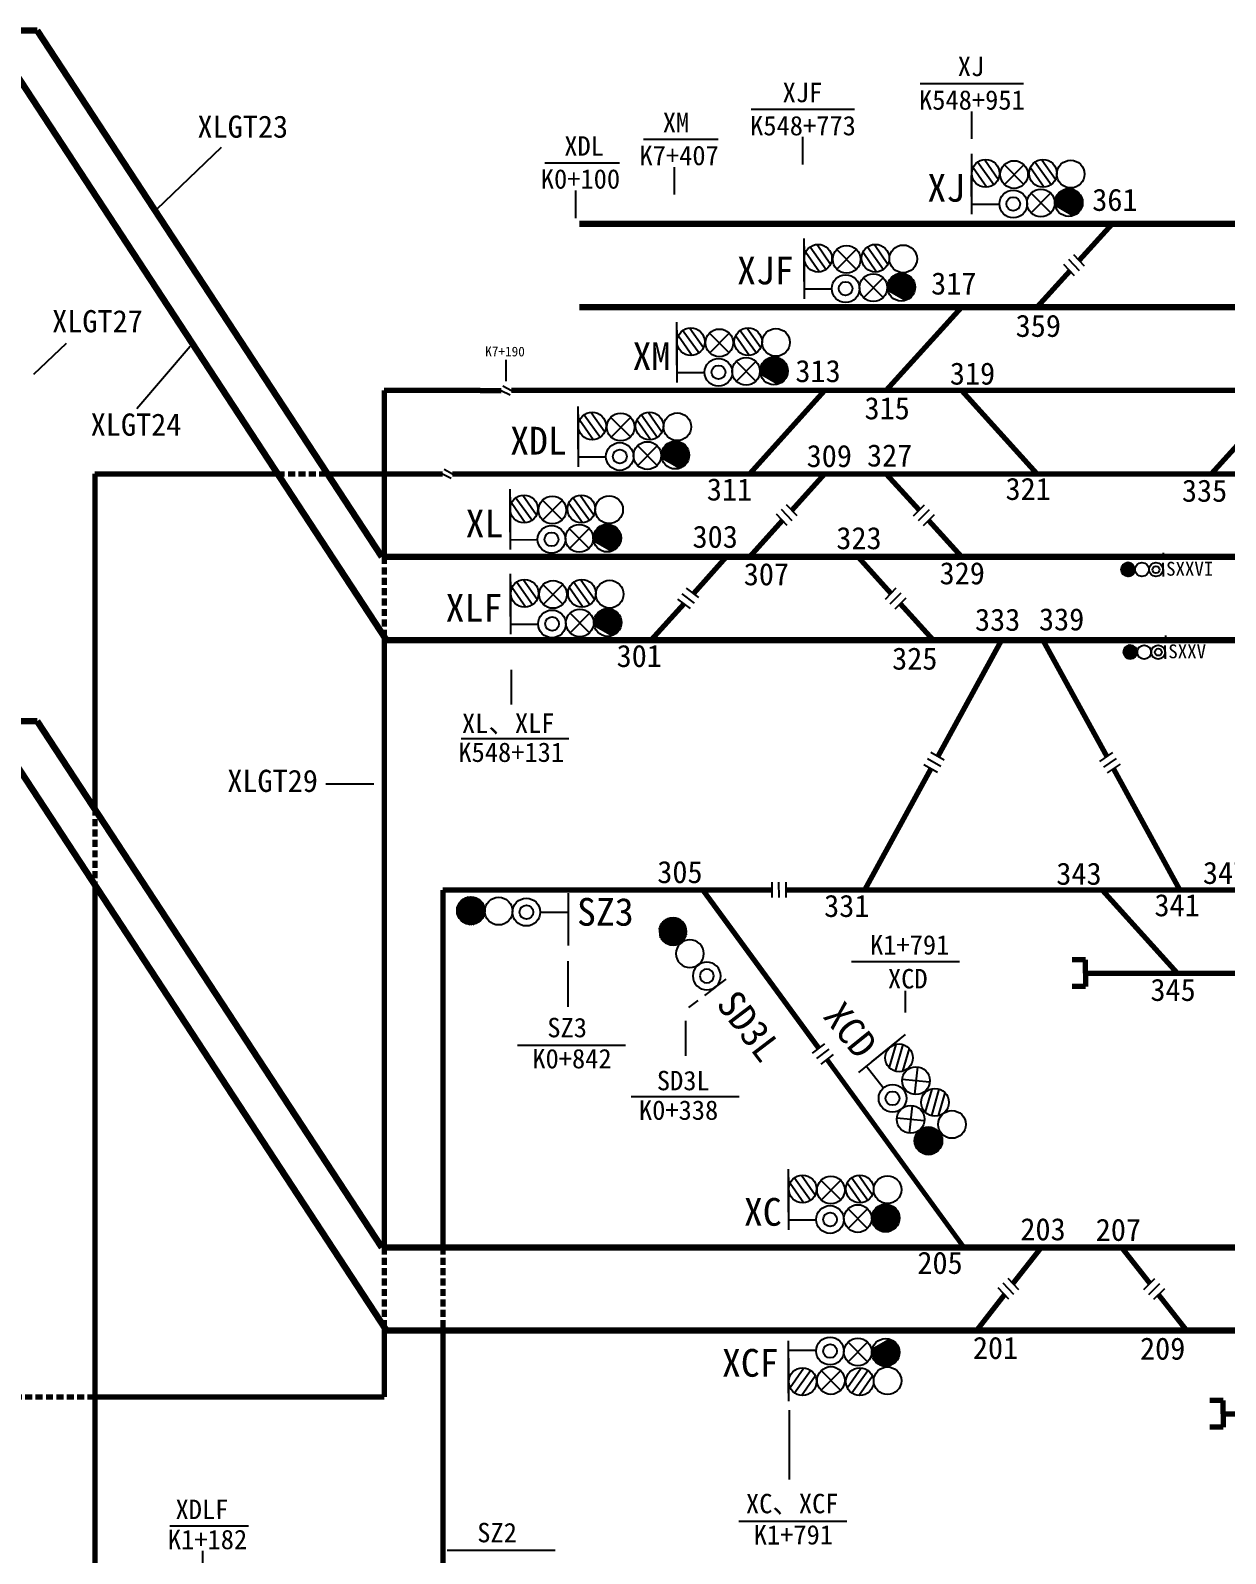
# Model space of a CAD drawing. Header units: millimetres. Extents: x -17381 to -15684, y 1883 to 2345.
# Drawn here: x -17000.2 to -16914.1, y 2088.8 to 2198.6 of the extents above; entities that cross this region are included whole.
import ezdxf

# ---------------------------------------------------------------- set-up
doc = ezdxf.new("R2010")
doc.units = ezdxf.units.MM
doc.linetypes.add('DASHED', pattern=[0.75, 0.5, -0.25])
for name, color, linetype in [('0设计线位', 1, 'Continuous'), ('1', 1, 'Continuous'), ('DIM_IDEN', 3, 'Continuous'), ('供电臂', 7, 'Continuous'), ('信号机名称', 7, 'Continuous'), ('公里标', 7, 'Continuous'), ('站台', 7, 'Continuous')]:
    doc.layers.add(name, color=color, linetype=linetype)
doc.styles.add('宋体', font='')
doc.styles.get('宋体').set_extended_font_data('SimSun')

# ---------------------------------------------------------------- blocks, each defined once
blk = doc.blocks.new('BD')
at = {"layer": '1', "color": 7}
for radius in [1.5, 0.75]:
    blk.add_circle((0, 0), radius, dxfattribs=at)
blk = doc.blocks.new('*X90')
at = {"color": 0}
for p, q in [((-1.5, 0.06), (0.7, 1.33)), ((-1.5, -0.06), (0.8, 1.27)), ((-1.49, 0.18), (0.59, 1.38)), ((-1.49, -0.17), (0.89, 1.21)), ((-1.47, 0.31), (0.47, 1.43)), ((-1.47, -0.27), (0.97, 1.14)), ((-1.45, -0.38), (1.05, 1.07)), ((-1.43, 0.44), (0.33, 1.46)), ((-1.42, -0.48), (1.12, 0.99)), ((-1.39, -0.57), (1.19, 0.92)), ((-1.38, 0.59), (0.18, 1.49)), ((-1.35, -0.66), (1.25, 0.83)), ((-1.3, 0.75), (0, 1.5)), ((-1.3, -0.75), (1.3, 0.75)), ((-1.25, -0.83), (1.35, 0.66)), ((-1.19, -0.92), (1.39, 0.57)), ((-1.17, 0.94), (-0.23, 1.48)), ((-1.12, -0.99), (1.42, 0.48)), ((-1.05, -1.07), (1.45, 0.38)), ((-0.97, -1.14), (1.47, 0.27)), ((-0.89, -1.21), (1.49, 0.17)), ((-0.8, -1.27), (1.5, 0.06)), ((-0.7, -1.33), (1.5, -0.06)), ((-0.59, -1.38), (1.49, -0.18)), ((-0.47, -1.43), (1.47, -0.31)), ((-0.33, -1.46), (1.43, -0.44)), ((-0.18, -1.49), (1.38, -0.59)), ((0, -1.5), (1.3, -0.75)), ((0.23, -1.48), (1.17, -0.94))]:
    blk.add_line(p, q, dxfattribs=at)
blk = doc.blocks.new('KZ_C')
at = {"layer": '1', "color": 7}
for p, q in [((0.02, 3.97), (0.02, 5.92)), ((0.02, 3.97), (0.02, 2.02)), ((0.02, 3.97), (0.02, 2.02)), ((0, -0.84), (0, 0.84))]:
    blk.add_line(p, q, dxfattribs=at)
at = {"layer": '1', "color": 3}
blk.add_circle((6.09, 3.97), 2, dxfattribs=at)
at = {"layer": '1', "color": 1}
blk.add_circle((10.09, 3.97), 1.95, dxfattribs=at)
at = {"layer": '1', "color": 7, "xscale": 1.33333333333303, "yscale": 1.33333333333303, "zscale": 1.33333333333303, "rotation": 180}
blk.add_blockref('BD', (2.06, 3.97), dxfattribs=at)
at = {"layer": '1', "xscale": 1.333300000000236, "yscale": 1.333300000000236, "zscale": 1.333300000000236}
blk.add_blockref('*X90', (10.12, 3.97), dxfattribs=at)

msp = doc.modelspace()

# ---------------------------------------------------------------- linework, layer by layer
at = {"color": 5, "lineweight": 100}
for p, q in [((-17001.32, 2198.59), (-16999.71, 2198.59)), ((-16999.71, 2198.59), (-16974.89, 2160.65)), ((-17001.32, 2145.83), (-16974.54, 2104.9)), ((-16926.93, 2104.9), (-16974.54, 2104.9)), ((-16734.34, 2104.9), (-16926.93, 2104.9))]:
    msp.add_line(p, q, dxfattribs=at)
at = {"color": 1, "lineweight": 100}
for p, q in [((-17001.32, 2195.59), (-16974.54, 2154.65)), ((-17001.32, 2148.83), (-16999.71, 2148.83)), ((-16999.71, 2148.83), (-16974.89, 2110.9)), ((-16926.93, 2110.9), (-16974.89, 2110.9)), ((-16926.93, 2110.9), (-16731.34, 2110.9))]:
    msp.add_line(p, q, dxfattribs=at)
at = {"color": 0, "lineweight": -3}
for p, q in [((-16936.1, 2194.76), (-16928.65, 2194.76)), ((-16948.27, 2192.92), (-16940.82, 2192.92)), ((-16932.38, 2190.77), (-16932.38, 2192.76)), ((-16956.03, 2190.75), (-16950.65, 2190.75)), ((-16944.54, 2188.93), (-16944.54, 2190.92)), ((-16963.13, 2189.06), (-16957.76, 2189.06)), ((-16953.8, 2186.76), (-16953.8, 2188.75)), ((-16960.91, 2185.07), (-16960.91, 2187.06)), ((-16965.95, 2174.86), (-16965.95, 2173.31)), ((-16965.54, 2150.02), (-16965.54, 2152.53)), ((-16969.17, 2147.57), (-16961.4, 2147.57)), ((-16961.47, 2128.23), (-16961.47, 2131.52)), ((-16941.04, 2131.49), (-16933.26, 2131.49)), ((-16937.15, 2127.83), (-16937.15, 2129.39)), ((-16952.97, 2124.71), (-16952.97, 2127.22)), ((-16965.11, 2125.48), (-16957.33, 2125.48)), ((-16956.93, 2121.77), (-16949.15, 2121.77)), ((-16945.52, 2094.17), (-16945.52, 2099.18)), ((-16990.16, 2090.83), (-16984.48, 2090.83)), ((-16949.16, 2091.18), (-16941.38, 2091.18)), ((-16987.79, 2087.05), (-16987.79, 2089.04)), ((-16970.18, 2089.08), (-16962.4, 2089.08))]:
    msp.add_line(p, q, dxfattribs=at)
at = {"color": 5, "lineweight": -3}
for p, q in [((-16986.45, 2190.15), (-16991.12, 2185.68)), ((-16997.64, 2176.04), (-16999.97, 2173.8)), ((-16978.92, 2144.31), (-16975.46, 2144.31))]:
    msp.add_line(p, q, dxfattribs=at)
at = {"color": 0, "linetype": 'Continuous'}
for p, q in [((-16932.39, 2189.13), (-16932.39, 2185.36)), ((-16930.41, 2186.05), (-16932.39, 2186.05)), ((-16944.46, 2183.02), (-16944.46, 2179.25)), ((-16942.49, 2179.95), (-16944.47, 2179.94)), ((-16953.62, 2176.99), (-16953.62, 2173.22)), ((-16951.65, 2173.92), (-16953.63, 2173.92)), ((-16960.74, 2170.92), (-16960.74, 2167.15)), ((-16958.76, 2167.85), (-16960.74, 2167.85)), ((-16965.65, 2164.95), (-16965.65, 2161.18)), ((-16963.68, 2161.88), (-16965.66, 2161.87)), ((-16965.61, 2158.86), (-16965.61, 2155.09)), ((-16963.64, 2155.79), (-16965.62, 2155.79)), ((-16961.47, 2136.42), (-16961.47, 2132.65)), ((-16937.61, 2125.87), (-16940.54, 2123.5)), ((-16938.76, 2122.41), (-16940, 2123.95)), ((-16945.58, 2115.94), (-16945.58, 2112.17)), ((-16943.61, 2112.87), (-16945.59, 2112.87)), ((-16945.58, 2100.4), (-16945.58, 2104.17)), ((-16943.61, 2103.47), (-16945.59, 2103.47))]:
    msp.add_line(p, q, dxfattribs=at)
at = {"color": 1}
for p, q in [((-16924.8, 2185.39), (-16926.38, 2186.3)), ((-16924.74, 2185.43), (-16926.37, 2186.37)), ((-16924.69, 2185.48), (-16926.36, 2186.44)), ((-16924.64, 2185.53), (-16926.34, 2186.51)), ((-16924.6, 2185.58), (-16926.31, 2186.57)), ((-16924.56, 2185.64), (-16926.28, 2186.63)), ((-16924.52, 2185.69), (-16926.25, 2186.69)), ((-16924.49, 2185.75), (-16926.22, 2186.75)), ((-16924.47, 2185.81), (-16926.18, 2186.8)), ((-16924.44, 2185.88), (-16926.14, 2186.85)), ((-16924.42, 2185.94), (-16926.09, 2186.9)), ((-16924.41, 2186.01), (-16926.04, 2186.95)), ((-16924.4, 2186.08), (-16925.98, 2186.99)), ((-16924.39, 2186.15), (-16925.92, 2187.04)), ((-16924.39, 2186.23), (-16925.85, 2187.07)), ((-16924.4, 2186.31), (-16925.78, 2187.11)), ((-16924.41, 2186.4), (-16925.7, 2187.14)), ((-16924.43, 2186.49), (-16925.61, 2187.16)), ((-16924.47, 2186.58), (-16925.51, 2187.18)), ((-16924.52, 2186.69), (-16925.39, 2187.19)), ((-16924.61, 2186.82), (-16925.23, 2187.18)), ((-16924.86, 2185.35), (-16926.39, 2186.23)), ((-16924.92, 2185.31), (-16926.39, 2186.15)), ((-16925, 2185.27), (-16926.38, 2186.07)), ((-16925.08, 2185.24), (-16926.37, 2185.99)), ((-16936.52, 2179.77), (-16938.21, 2180.75)), ((-16936.5, 2179.83), (-16938.16, 2180.8)), ((-16936.48, 2179.9), (-16938.11, 2180.84)), ((-16936.47, 2179.97), (-16938.06, 2180.89)), ((-16936.46, 2180.05), (-16937.99, 2180.93)), ((-16936.46, 2180.12), (-16937.93, 2180.97)), ((-16936.47, 2180.2), (-16937.85, 2181)), ((-16936.48, 2180.29), (-16937.77, 2181.03)), ((-16936.51, 2180.38), (-16937.68, 2181.06)), ((-16936.54, 2180.48), (-16937.58, 2181.08)), ((-16936.6, 2180.59), (-16937.46, 2181.08)), ((-16936.69, 2180.71), (-16937.31, 2181.07)), ((-16936.93, 2179.24), (-16938.46, 2180.12)), ((-16937, 2179.2), (-16938.46, 2180.05)), ((-16936.87, 2179.28), (-16938.45, 2180.2)), ((-16937.07, 2179.17), (-16938.45, 2179.97)), ((-16936.81, 2179.33), (-16938.44, 2180.27)), ((-16937.15, 2179.14), (-16938.44, 2179.88)), ((-16936.76, 2179.37), (-16938.43, 2180.34)), ((-16936.71, 2179.42), (-16938.41, 2180.4)), ((-16936.67, 2179.48), (-16938.39, 2180.46)), ((-16936.63, 2179.53), (-16938.36, 2180.53)), ((-16936.6, 2179.59), (-16938.33, 2180.58)), ((-16936.57, 2179.64), (-16938.29, 2180.64)), ((-16936.54, 2179.71), (-16938.25, 2180.7)), ((-16946.03, 2173.26), (-16947.62, 2174.17)), ((-16945.98, 2173.3), (-16947.61, 2174.24)), ((-16945.93, 2173.35), (-16947.59, 2174.31)), ((-16945.88, 2173.4), (-16947.57, 2174.38)), ((-16945.84, 2173.45), (-16947.55, 2174.44)), ((-16945.8, 2173.5), (-16947.52, 2174.5)), ((-16945.76, 2173.56), (-16947.49, 2174.56)), ((-16945.73, 2173.62), (-16947.46, 2174.61)), ((-16945.7, 2173.68), (-16947.42, 2174.67)), ((-16945.68, 2173.74), (-16947.37, 2174.72)), ((-16945.66, 2173.81), (-16947.33, 2174.77)), ((-16945.65, 2173.88), (-16947.28, 2174.82)), ((-16945.63, 2173.95), (-16947.22, 2174.86)), ((-16945.63, 2174.02), (-16947.16, 2174.9)), ((-16945.63, 2174.1), (-16947.09, 2174.94)), ((-16945.64, 2174.18), (-16947.02, 2174.98)), ((-16945.65, 2174.26), (-16946.94, 2175.01)), ((-16945.67, 2174.35), (-16946.85, 2175.03)), ((-16945.71, 2174.45), (-16946.75, 2175.05)), ((-16945.76, 2174.56), (-16946.63, 2175.06)), ((-16945.85, 2174.69), (-16946.47, 2175.05)), ((-16946.1, 2173.21), (-16947.62, 2174.1)), ((-16946.16, 2173.18), (-16947.62, 2174.02)), ((-16946.23, 2173.14), (-16947.62, 2173.94)), ((-16946.32, 2173.11), (-16947.6, 2173.85)), ((-16952.77, 2167.74), (-16954.44, 2168.7)), ((-16952.76, 2167.8), (-16954.39, 2168.75)), ((-16952.75, 2167.87), (-16954.33, 2168.79)), ((-16952.74, 2167.95), (-16954.27, 2168.83)), ((-16952.74, 2168.03), (-16954.2, 2168.87)), ((-16952.75, 2168.11), (-16954.13, 2168.9)), ((-16952.76, 2168.19), (-16954.05, 2168.94)), ((-16952.78, 2168.28), (-16953.96, 2168.96)), ((-16952.82, 2168.38), (-16953.86, 2168.98)), ((-16952.87, 2168.49), (-16953.74, 2168.99)), ((-16952.96, 2168.61), (-16953.58, 2168.97)), ((-16953.21, 2167.14), (-16954.74, 2168.02)), ((-16953.27, 2167.1), (-16954.74, 2167.95)), ((-16953.15, 2167.18), (-16954.73, 2168.1)), ((-16953.35, 2167.07), (-16954.73, 2167.87)), ((-16953.09, 2167.23), (-16954.72, 2168.17)), ((-16953.43, 2167.04), (-16954.72, 2167.78)), ((-16953.04, 2167.27), (-16954.7, 2168.24)), ((-16952.99, 2167.32), (-16954.69, 2168.3)), ((-16952.95, 2167.38), (-16954.66, 2168.37)), ((-16952.91, 2167.43), (-16954.63, 2168.43)), ((-16952.87, 2167.49), (-16954.6, 2168.49)), ((-16952.84, 2167.55), (-16954.57, 2168.54)), ((-16952.81, 2167.61), (-16954.53, 2168.6)), ((-16952.79, 2167.67), (-16954.49, 2168.65)), ((-16958.06, 2161.21), (-16959.65, 2162.13)), ((-16958.01, 2161.26), (-16959.64, 2162.2)), ((-16957.95, 2161.3), (-16959.62, 2162.27)), ((-16957.91, 2161.35), (-16959.6, 2162.33)), ((-16957.86, 2161.4), (-16959.58, 2162.39)), ((-16957.82, 2161.46), (-16959.55, 2162.46)), ((-16957.79, 2161.52), (-16959.52, 2162.51)), ((-16957.76, 2161.57), (-16959.48, 2162.57)), ((-16957.73, 2161.64), (-16959.44, 2162.62)), ((-16957.71, 2161.7), (-16959.4, 2162.68)), ((-16957.69, 2161.76), (-16959.35, 2162.73)), ((-16957.67, 2161.83), (-16959.3, 2162.77)), ((-16957.66, 2161.9), (-16959.25, 2162.82)), ((-16957.66, 2161.98), (-16959.19, 2162.86)), ((-16957.66, 2162.05), (-16959.12, 2162.9)), ((-16957.66, 2162.13), (-16959.05, 2162.93)), ((-16957.68, 2162.22), (-16958.97, 2162.96)), ((-16957.7, 2162.31), (-16958.88, 2162.99)), ((-16957.74, 2162.41), (-16958.77, 2163.01)), ((-16957.79, 2162.52), (-16958.65, 2163.01)), ((-16957.88, 2162.64), (-16958.5, 2163)), ((-16958.12, 2161.17), (-16959.65, 2162.05)), ((-16958.19, 2161.13), (-16959.65, 2161.98)), ((-16958.26, 2161.1), (-16959.65, 2161.9)), ((-16958.34, 2161.07), (-16959.63, 2161.81)), ((-16957.65, 2155.68), (-16959.31, 2156.64)), ((-16957.63, 2155.74), (-16959.26, 2156.69)), ((-16957.62, 2155.82), (-16959.2, 2156.73)), ((-16957.61, 2155.89), (-16959.14, 2156.77)), ((-16957.61, 2155.97), (-16959.08, 2156.81)), ((-16957.62, 2156.05), (-16959, 2156.85)), ((-16957.63, 2156.13), (-16958.92, 2156.88)), ((-16957.66, 2156.22), (-16958.83, 2156.9)), ((-16957.69, 2156.32), (-16958.73, 2156.92)), ((-16957.75, 2156.43), (-16958.61, 2156.93)), ((-16957.84, 2156.55), (-16958.46, 2156.91)), ((-16958.08, 2155.08), (-16959.61, 2155.96)), ((-16958.15, 2155.04), (-16959.61, 2155.89)), ((-16958.02, 2155.12), (-16959.6, 2156.04)), ((-16958.22, 2155.01), (-16959.6, 2155.81)), ((-16957.96, 2155.17), (-16959.59, 2156.11)), ((-16958.3, 2154.98), (-16959.59, 2155.72)), ((-16957.91, 2155.22), (-16959.58, 2156.18)), ((-16957.86, 2155.26), (-16959.56, 2156.24)), ((-16957.82, 2155.32), (-16959.54, 2156.31)), ((-16957.78, 2155.37), (-16959.51, 2156.37)), ((-16957.75, 2155.43), (-16959.48, 2156.43)), ((-16957.72, 2155.49), (-16959.44, 2156.48)), ((-16957.69, 2155.55), (-16959.4, 2156.54)), ((-16957.66, 2155.61), (-16959.36, 2156.59)), ((-16969.47, 2135.28), (-16968.08, 2136.08)), ((-16969.47, 2135.2), (-16968.01, 2136.04)), ((-16969.47, 2135.12), (-16967.94, 2136.01)), ((-16969.47, 2135.05), (-16967.88, 2135.96)), ((-16969.46, 2134.98), (-16967.83, 2135.92)), ((-16969.45, 2135.37), (-16968.16, 2136.11)), ((-16969.44, 2134.91), (-16967.77, 2135.87)), ((-16969.43, 2135.46), (-16968.25, 2136.13)), ((-16969.42, 2134.85), (-16967.73, 2135.82)), ((-16969.4, 2134.78), (-16967.68, 2135.77)), ((-16969.39, 2135.55), (-16968.36, 2136.15)), ((-16969.34, 2135.66), (-16968.48, 2136.16)), ((-16969.25, 2135.79), (-16968.63, 2136.15)), ((-16969.37, 2134.72), (-16967.65, 2135.72)), ((-16969.34, 2134.66), (-16967.61, 2135.66)), ((-16969.3, 2134.61), (-16967.58, 2135.6)), ((-16969.26, 2134.55), (-16967.55, 2135.54)), ((-16969.22, 2134.5), (-16967.53, 2135.48)), ((-16969.17, 2134.45), (-16967.51, 2135.41)), ((-16969.12, 2134.4), (-16967.49, 2135.34)), ((-16969.07, 2134.36), (-16967.48, 2135.27)), ((-16969.01, 2134.32), (-16967.48, 2135.2)), ((-16968.94, 2134.28), (-16967.48, 2135.12)), ((-16968.87, 2134.24), (-16967.48, 2135.04)), ((-16968.79, 2134.21), (-16967.5, 2134.96)), ((-16968.7, 2134.19), (-16967.52, 2134.87)), ((-16968.59, 2134.17), (-16967.56, 2134.77)), ((-16968.47, 2134.16), (-16967.61, 2134.66)), ((-16968.32, 2134.17), (-16967.7, 2134.53)), ((-16935.89, 2117.67), (-16936.15, 2119.34)), ((-16935.82, 2117.64), (-16936.09, 2119.38)), ((-16935.75, 2117.62), (-16936.03, 2119.43)), ((-16935.68, 2117.6), (-16935.97, 2119.46)), ((-16935.61, 2117.59), (-16935.91, 2119.49)), ((-16935.54, 2117.59), (-16935.84, 2119.52)), ((-16935.47, 2117.59), (-16935.78, 2119.54)), ((-16935.41, 2117.59), (-16935.72, 2119.56)), ((-16935.34, 2117.6), (-16935.65, 2119.57)), ((-16935.27, 2117.61), (-16935.58, 2119.58)), ((-16935.21, 2117.63), (-16935.52, 2119.58)), ((-16935.15, 2117.65), (-16935.45, 2119.58)), ((-16935.08, 2117.67), (-16935.38, 2119.58)), ((-16935.02, 2117.71), (-16935.31, 2119.57)), ((-16934.96, 2117.74), (-16935.24, 2119.55)), ((-16934.9, 2117.78), (-16935.17, 2119.53)), ((-16934.84, 2117.83), (-16935.1, 2119.5)), ((-16934.78, 2117.89), (-16935.03, 2119.47)), ((-16934.72, 2117.95), (-16934.95, 2119.42)), ((-16934.67, 2118.03), (-16934.88, 2119.37)), ((-16934.61, 2118.12), (-16934.8, 2119.3)), ((-16936.36, 2118.09), (-16936.47, 2118.79)), ((-16936.27, 2117.96), (-16936.43, 2118.94)), ((-16936.19, 2117.87), (-16936.38, 2119.05)), ((-16936.11, 2117.8), (-16936.32, 2119.14)), ((-16936.04, 2117.75), (-16936.27, 2119.22)), ((-16935.96, 2117.7), (-16936.21, 2119.28)), ((-16934.56, 2118.23), (-16934.72, 2119.21)), ((-16934.52, 2118.37), (-16934.63, 2119.08)), ((-16937.59, 2112.9), (-16939.18, 2113.81)), ((-16937.59, 2112.97), (-16939.12, 2113.85)), ((-16937.59, 2113.05), (-16939.05, 2113.89)), ((-16937.59, 2113.13), (-16938.98, 2113.93)), ((-16937.61, 2113.21), (-16938.9, 2113.96)), ((-16937.63, 2113.3), (-16938.81, 2113.98)), ((-16937.67, 2113.4), (-16938.7, 2114)), ((-16937.72, 2113.51), (-16938.58, 2114.01)), ((-16937.81, 2113.64), (-16938.43, 2114)), ((-16937.99, 2112.21), (-16939.58, 2113.12)), ((-16938.05, 2112.16), (-16939.58, 2113.05)), ((-16938.12, 2112.13), (-16939.58, 2112.97)), ((-16938.19, 2112.09), (-16939.58, 2112.89)), ((-16937.94, 2112.25), (-16939.57, 2113.19)), ((-16938.27, 2112.06), (-16939.56, 2112.81)), ((-16937.89, 2112.3), (-16939.55, 2113.26)), ((-16938.36, 2112.04), (-16939.54, 2112.71)), ((-16937.84, 2112.35), (-16939.53, 2113.33)), ((-16937.8, 2112.4), (-16939.51, 2113.39)), ((-16937.76, 2112.45), (-16939.48, 2113.45)), ((-16937.72, 2112.51), (-16939.45, 2113.51)), ((-16937.69, 2112.57), (-16939.42, 2113.57)), ((-16937.66, 2112.63), (-16939.38, 2113.62)), ((-16937.64, 2112.69), (-16939.33, 2113.67)), ((-16937.62, 2112.76), (-16939.29, 2113.72)), ((-16937.6, 2112.83), (-16939.23, 2113.77)), ((-16938.47, 2112.02), (-16939.5, 2112.62)), ((-16938.59, 2112.01), (-16939.45, 2112.51)), ((-16938.74, 2112.02), (-16939.36, 2112.38)), ((-16938.19, 2104.25), (-16939.58, 2103.45)), ((-16938.12, 2104.22), (-16939.58, 2103.37)), ((-16938.05, 2104.18), (-16939.58, 2103.29)), ((-16937.99, 2104.14), (-16939.58, 2103.22)), ((-16937.94, 2104.09), (-16939.57, 2103.15)), ((-16938.27, 2104.28), (-16939.56, 2103.54)), ((-16937.89, 2104.04), (-16939.55, 2103.08)), ((-16937.84, 2103.99), (-16939.53, 2103.02)), ((-16937.8, 2103.94), (-16939.51, 2102.95)), ((-16937.76, 2103.89), (-16939.48, 2102.89)), ((-16937.72, 2103.83), (-16939.45, 2102.83)), ((-16937.69, 2103.77), (-16939.42, 2102.78)), ((-16937.66, 2103.71), (-16939.38, 2102.72)), ((-16937.64, 2103.65), (-16939.33, 2102.67)), ((-16937.62, 2103.58), (-16939.29, 2102.62)), ((-16937.6, 2103.51), (-16939.23, 2102.57)), ((-16937.59, 2103.44), (-16939.18, 2102.53)), ((-16937.59, 2103.37), (-16939.12, 2102.49)), ((-16937.59, 2103.29), (-16939.05, 2102.45)), ((-16937.59, 2103.21), (-16938.98, 2102.41)), ((-16937.61, 2103.13), (-16938.9, 2102.38)), ((-16937.63, 2103.04), (-16938.81, 2102.36)), ((-16937.67, 2102.94), (-16938.7, 2102.34)), ((-16937.72, 2102.83), (-16938.58, 2102.33)), ((-16937.81, 2102.7), (-16938.43, 2102.35))]:
    msp.add_line(p, q, dxfattribs=at)
at = {"color": 7, "linetype": 'Continuous'}
for p, q in [((-16924.62, 2181.26), (-16925.38, 2182.08)), ((-16924.25, 2181.61), (-16925.02, 2182.42)), ((-16924.98, 2180.92), (-16925.75, 2181.73)), ((-16966.28, 2172.65), (-16965.65, 2172.33)), ((-16966.16, 2172.98), (-16965.55, 2172.65)), ((-16970.52, 2166.65), (-16969.89, 2166.33)), ((-16970.4, 2166.98), (-16969.79, 2166.65)), ((-16944.95, 2163.61), (-16945.72, 2164.42)), ((-16936.58, 2163.62), (-16935.79, 2164.42)), ((-16945.68, 2162.92), (-16946.45, 2163.73)), ((-16945.32, 2163.26), (-16946.09, 2164.08)), ((-16936.22, 2163.27), (-16935.43, 2164.07)), ((-16935.86, 2162.91), (-16935.07, 2163.71)), ((-16952.35, 2157.33), (-16953.25, 2158)), ((-16952.05, 2157.73), (-16952.94, 2158.41)), ((-16938.6, 2157.62), (-16937.82, 2158.42)), ((-16938.25, 2157.27), (-16937.46, 2158.07)), ((-16937.89, 2156.91), (-16937.1, 2157.71)), ((-16952.65, 2156.93), (-16953.55, 2157.6)), ((-16934.85, 2145.12), (-16935.83, 2145.67)), ((-16934.61, 2145.56), (-16935.58, 2146.11)), ((-16934.36, 2146), (-16935.33, 2146.55)), ((-16922.25, 2146.55), (-16923.18, 2145.92)), ((-16921.97, 2146.13), (-16922.9, 2145.5)), ((-16921.69, 2145.71), (-16922.62, 2145.09)), ((-16946.76, 2136.11), (-16946.77, 2137.23)), ((-16946.26, 2136.11), (-16946.27, 2137.23)), ((-16945.76, 2136.11), (-16945.76, 2137.23)), ((-16943.86, 2124.89), (-16942.97, 2125.58)), ((-16943.55, 2124.5), (-16942.66, 2125.18)), ((-16943.24, 2124.1), (-16942.35, 2124.79)), ((-16929.35, 2107.51), (-16930.12, 2108.32)), ((-16928.98, 2107.85), (-16929.75, 2108.67)), ((-16919.98, 2107.87), (-16919.19, 2108.66)), ((-16919.62, 2107.51), (-16918.83, 2108.31)), ((-16929.71, 2107.16), (-16930.48, 2107.98)), ((-16919.26, 2107.16), (-16918.47, 2107.95))]:
    msp.add_line(p, q, dxfattribs=at)
at = {"color": 1, "lineweight": -3}
msp.add_line((-16992.54, 2171.35), (-16988.69, 2175.83), dxfattribs=at)
at = {"color": 5, "lineweight": 70}
for p, q in [((-16974.72, 2172.65), (-16974.72, 2160.65)), ((-16967.8, 2172.65), (-16966.28, 2172.65)), ((-16974.72, 2154.92), (-16974.72, 2110.9)), ((-16974.72, 2105.17), (-16974.72, 2100.12)), ((-16995.57, 2100.12), (-16974.72, 2100.12)), ((-16914.26, 2098.9), (-16825.42, 2098.9))]:
    msp.add_line(p, q, dxfattribs=at)
at = {"color": 124, "lineweight": 70}
for p, q in [((-16995.57, 2166.65), (-16995.57, 2142.51)), ((-16995.57, 2137.04), (-16995.57, 2087.48))]:
    msp.add_line(p, q, dxfattribs=at)
at = {"color": 124, "linetype": 'DASHED', "lineweight": 70}
for p, q in [((-16982.39, 2166.65), (-16978.81, 2166.65)), ((-16995.57, 2142.51), (-16995.57, 2137.04))]:
    msp.add_line(p, q, dxfattribs=at)
at = {"color": 5, "linetype": 'DASHED', "lineweight": 70}
for p, q in [((-16974.72, 2160.65), (-16974.72, 2154.92)), ((-16974.72, 2110.9), (-16974.72, 2105.17)), ((-17005.83, 2100.12), (-16995.57, 2100.12))]:
    msp.add_line(p, q, dxfattribs=at)
at = {"color": 40, "lineweight": 70, "true_color": 0xf8d731}
for p, q in [((-16970.5, 2136.65), (-16970.5, 2110.9)), ((-16943.41, 2125.24), (-16951.75, 2136.65)), ((-16970.5, 2104.9), (-16970.5, 2074.65))]:
    msp.add_line(p, q, dxfattribs=at)
at = {"color": 1, "lineweight": 60}
msp.add_line((-16932.92, 2110.9), (-16942.81, 2124.43), dxfattribs=at)
at = {"color": 40, "linetype": 'DASHED', "lineweight": 70, "true_color": 0xf8d731}
msp.add_line((-16970.5, 2110.9), (-16970.5, 2104.9), dxfattribs=at)
at = {"layer": '0设计线位', "color": 0, "lineweight": -3}
msp.add_line((-16963.47, 2135.06), (-16961.47, 2135.06), dxfattribs=at)
at = {"layer": '1', "color": 2}
for p, q in [((-16932.27, 2188.71), (-16931.29, 2187.31)), ((-16931.95, 2189.1), (-16930.79, 2187.48)), ((-16931.45, 2189.28), (-16930.47, 2187.87)), ((-16928.14, 2188.71), (-16927.16, 2187.31)), ((-16927.82, 2189.1), (-16926.67, 2187.48)), ((-16927.33, 2189.28), (-16926.35, 2187.87)), ((-16944.02, 2182.99), (-16942.87, 2181.37)), ((-16943.53, 2183.17), (-16942.55, 2181.76)), ((-16939.9, 2182.99), (-16938.74, 2181.37)), ((-16939.4, 2183.17), (-16938.42, 2181.76)), ((-16944.34, 2182.61), (-16943.36, 2181.2)), ((-16940.21, 2182.61), (-16939.24, 2181.2)), ((-16953.51, 2176.58), (-16952.53, 2175.17)), ((-16953.19, 2176.97), (-16952.03, 2175.35)), ((-16952.69, 2177.15), (-16951.71, 2175.74)), ((-16949.38, 2176.58), (-16948.4, 2175.17)), ((-16949.06, 2176.97), (-16947.9, 2175.35)), ((-16948.56, 2177.15), (-16947.59, 2175.74)), ((-16960.3, 2170.9), (-16959.14, 2169.27)), ((-16959.8, 2171.07), (-16958.82, 2169.67)), ((-16956.17, 2170.9), (-16955.02, 2169.27)), ((-16955.68, 2171.07), (-16954.7, 2169.67)), ((-16960.62, 2170.51), (-16959.64, 2169.1)), ((-16956.49, 2170.51), (-16955.51, 2169.1)), ((-16965.53, 2164.54), (-16964.56, 2163.13)), ((-16965.22, 2164.92), (-16964.06, 2163.3)), ((-16964.72, 2165.1), (-16963.74, 2163.69)), ((-16961.41, 2164.54), (-16960.43, 2163.13)), ((-16961.09, 2164.92), (-16959.93, 2163.3)), ((-16960.59, 2165.1), (-16959.61, 2163.69)), ((-16965.17, 2158.84), (-16964.02, 2157.22)), ((-16964.68, 2159.01), (-16963.7, 2157.61)), ((-16961.05, 2158.84), (-16959.89, 2157.22)), ((-16960.55, 2159.01), (-16959.57, 2157.61)), ((-16965.49, 2158.45), (-16964.51, 2157.04)), ((-16961.36, 2158.45), (-16960.39, 2157.04)), ((-16937.85, 2125.52), (-16938.33, 2123.88)), ((-16937.35, 2125.52), (-16937.89, 2123.6)), ((-16936.9, 2125.24), (-16937.38, 2123.6)), ((-16935.26, 2122.31), (-16935.74, 2120.66)), ((-16934.76, 2122.3), (-16935.29, 2120.39)), ((-16934.31, 2122.03), (-16934.79, 2120.38)), ((-16944.65, 2116.1), (-16943.67, 2114.69)), ((-16940.52, 2116.1), (-16939.54, 2114.69)), ((-16945.46, 2115.53), (-16944.49, 2114.12)), ((-16945.15, 2115.92), (-16943.99, 2114.3)), ((-16941.34, 2115.53), (-16940.36, 2114.12)), ((-16941.02, 2115.92), (-16939.86, 2114.3)), ((-16945.46, 2100.81), (-16944.49, 2102.22)), ((-16945.15, 2100.42), (-16943.99, 2102.04)), ((-16941.34, 2100.81), (-16940.36, 2102.22)), ((-16941.02, 2100.42), (-16939.86, 2102.04)), ((-16944.65, 2100.24), (-16943.67, 2101.65)), ((-16940.52, 2100.24), (-16939.54, 2101.65))]:
    msp.add_line(p, q, dxfattribs=at)
at = {"layer": '1', "color": 0}
for p, q in [((-16930.03, 2188.91), (-16928.63, 2187.5)), ((-16928.63, 2188.91), (-16930.02, 2187.49)), ((-16928.1, 2186.87), (-16926.69, 2185.46)), ((-16926.7, 2186.86), (-16928.09, 2185.45)), ((-16942.1, 2182.81), (-16940.7, 2181.4)), ((-16940.71, 2182.8), (-16942.1, 2181.39)), ((-16940.17, 2180.76), (-16938.77, 2179.35)), ((-16938.77, 2180.76), (-16940.16, 2179.34)), ((-16951.27, 2176.78), (-16949.87, 2175.37)), ((-16949.87, 2176.78), (-16951.26, 2175.36)), ((-16949.34, 2174.73), (-16947.93, 2173.32)), ((-16947.94, 2174.73), (-16949.33, 2173.31)), ((-16958.38, 2170.71), (-16956.98, 2169.3)), ((-16956.98, 2170.7), (-16958.37, 2169.29)), ((-16956.45, 2168.66), (-16955.04, 2167.25)), ((-16955.05, 2168.66), (-16956.44, 2167.24)), ((-16963.3, 2164.74), (-16961.89, 2163.33)), ((-16961.9, 2164.73), (-16963.29, 2163.32)), ((-16961.36, 2162.69), (-16959.96, 2161.28)), ((-16959.96, 2162.68), (-16961.36, 2161.27)), ((-16963.25, 2158.65), (-16961.85, 2157.24)), ((-16961.86, 2158.64), (-16963.25, 2157.23)), ((-16961.32, 2156.6), (-16959.92, 2155.19)), ((-16959.92, 2156.6), (-16961.31, 2155.18)), ((-16936.29, 2123.91), (-16936.51, 2121.93)), ((-16935.42, 2122.81), (-16937.39, 2123.01)), ((-16936.67, 2121.11), (-16936.89, 2119.14)), ((-16935.8, 2120.02), (-16937.77, 2120.22)), ((-16943.23, 2115.73), (-16941.82, 2114.32)), ((-16941.83, 2115.73), (-16943.22, 2114.31)), ((-16939.9, 2113.68), (-16941.29, 2112.26)), ((-16941.29, 2113.68), (-16939.89, 2112.27)), ((-16939.9, 2102.66), (-16941.29, 2104.08)), ((-16941.29, 2102.66), (-16939.89, 2104.07)), ((-16943.23, 2100.61), (-16941.82, 2102.02)), ((-16941.83, 2100.61), (-16943.22, 2102.03))]:
    msp.add_line(p, q, dxfattribs=at)
at = {"layer": '1', "color": 2}
for centre in [(-16931.38, 2188.29), (-16927.25, 2188.29), (-16943.45, 2182.18), (-16939.32, 2182.18), (-16952.62, 2176.16), (-16948.49, 2176.16), (-16959.73, 2170.09), (-16955.6, 2170.09), (-16964.64, 2164.11), (-16960.51, 2164.11), (-16964.6, 2158.03), (-16960.47, 2158.03), (-16937.62, 2124.56), (-16935.03, 2121.35), (-16944.57, 2115.11), (-16940.45, 2115.11), (-16944.57, 2101.23), (-16940.45, 2101.23)]:
    msp.add_circle(centre, 0.998, dxfattribs=at)
at = {"layer": '1', "color": 0}
for centre, radius in [((-16929.33, 2188.21), 0.998), ((-16929.39, 2186.09), 0.998), ((-16929.39, 2186.09), 0.499), ((-16927.4, 2186.16), 0.998), ((-16941.4, 2182.1), 0.998), ((-16941.47, 2179.99), 0.998), ((-16939.47, 2180.06), 0.998), ((-16941.47, 2179.99), 0.499), ((-16950.57, 2176.08), 0.998), ((-16950.63, 2173.96), 0.998), ((-16950.63, 2173.96), 0.499), ((-16948.64, 2174.03), 0.998), ((-16957.68, 2170.01), 0.998), ((-16957.74, 2167.89), 0.998), ((-16955.75, 2167.96), 0.998), ((-16957.74, 2167.89), 0.499), ((-16962.6, 2164.03), 0.998), ((-16962.66, 2161.92), 0.998), ((-16962.66, 2161.92), 0.499), ((-16960.66, 2161.99), 0.998), ((-16962.55, 2157.95), 0.998), ((-16962.62, 2155.83), 0.998), ((-16960.62, 2155.9), 0.998), ((-16962.62, 2155.83), 0.499), ((-16964.47, 2135.06), 0.998), ((-16964.47, 2135.06), 0.499), ((-16936.4, 2122.92), 0.998), ((-16938.09, 2121.64), 0.998), ((-16938.09, 2121.64), 0.499), ((-16936.78, 2120.13), 0.998), ((-16942.53, 2115.03), 0.998), ((-16942.59, 2112.91), 0.998), ((-16940.59, 2112.98), 0.998), ((-16942.59, 2112.91), 0.499), ((-16942.59, 2103.43), 0.998), ((-16942.59, 2103.43), 0.499), ((-16940.59, 2103.36), 0.998), ((-16942.53, 2101.31), 0.998)]:
    msp.add_circle(centre, radius, dxfattribs=at)
at = {"layer": '1', "color": 3}
for centre in [(-16925.25, 2188.24), (-16937.32, 2182.13), (-16946.49, 2176.11), (-16953.6, 2170.03), (-16958.51, 2164.06), (-16958.47, 2157.97), (-16933.81, 2119.76), (-16938.45, 2115.06), (-16938.45, 2101.29)]:
    msp.add_circle(centre, 0.998, dxfattribs=at)
at = {"layer": '1', "color": 1}
for centre in [(-16925.39, 2186.19), (-16937.46, 2180.09), (-16946.63, 2174.06), (-16953.74, 2167.99), (-16958.65, 2162.01), (-16958.61, 2155.93), (-16968.47, 2135.16), (-16935.5, 2118.58), (-16938.59, 2113.01), (-16938.59, 2103.33)]:
    msp.add_circle(centre, 0.998, dxfattribs=at)
at = {"layer": 'DIM_IDEN', "color": 3}
msp.add_circle((-16966.47, 2135.13), 0.998, dxfattribs=at)
at = {"layer": '公里标', "color": 7, "linetype": 'ByBlock'}
for p, q in [((-16932.39, 2186.62), (-16932.38, 2189.71)), ((-16944.46, 2180.51), (-16944.46, 2183.6)), ((-16953.62, 2174.48), (-16953.62, 2177.58)), ((-16960.74, 2168.41), (-16960.73, 2171.5)), ((-16965.65, 2162.44), (-16965.65, 2165.53)), ((-16965.61, 2156.35), (-16965.61, 2159.44)), ((-16939.56, 2124.3), (-16937.15, 2126.24)), ((-16945.58, 2113.43), (-16945.58, 2116.53)), ((-16945.58, 2102.91), (-16945.58, 2099.81))]:
    msp.add_line(p, q, dxfattribs=at)
at = {"layer": '站台', "color": 5, "lineweight": 100}
for p, q in [((-16796.95, 2184.65), (-16960.64, 2184.65)), ((-16741.05, 2160.65), (-16974.89, 2160.65))]:
    msp.add_line(p, q, dxfattribs=at)
at = {"layer": '站台', "color": 5, "lineweight": 70}
for p, q in [((-16922.27, 2184.65), (-16924.65, 2182.03)), ((-16967.8, 2172.65), (-16974.72, 2172.65)), ((-16946.03, 2163.28), (-16948.4, 2160.65)), ((-16935.5, 2163.28), (-16933.13, 2160.65)), ((-16950.07, 2160.65), (-16952.44, 2158.03)), ((-16940.58, 2160.65), (-16938.21, 2158.03)), ((-16935.32, 2145.39), (-16940.11, 2136.65)), ((-16922.17, 2145.39), (-16917.38, 2136.65)), ((-16908.66, 2136.65), (-16945.76, 2136.65)), ((-16922.99, 2136.65), (-16917.57, 2130.65)), ((-16924.19, 2131.61), (-16925.15, 2131.61)), ((-16924.19, 2130.65), (-16924.19, 2131.61)), ((-16924.19, 2130.65), (-16858.71, 2130.65)), ((-16924.19, 2130.65), (-16924.19, 2129.69)), ((-16924.19, 2129.69), (-16925.15, 2129.69)), ((-16932.05, 2104.9), (-16930.03, 2107.5)), ((-16916.9, 2104.9), (-16918.93, 2107.49)), ((-16914.26, 2099.86), (-16915.22, 2099.86)), ((-16914.26, 2098.9), (-16914.26, 2099.86)), ((-16914.26, 2098.9), (-16914.26, 2097.94)), ((-16914.26, 2097.94), (-16915.22, 2097.94))]:
    msp.add_line(p, q, dxfattribs=at)
at = {"layer": '站台', "color": 1, "lineweight": 70}
for p, q in [((-16925.32, 2181.28), (-16927.7, 2178.65)), ((-16933.13, 2178.65), (-16938.56, 2172.65)), ((-16847.66, 2172.65), (-16965.55, 2172.65)), ((-16942.98, 2172.65), (-16948.4, 2166.65)), ((-16933.13, 2172.65), (-16927.7, 2166.65)), ((-16909.7, 2172.65), (-16915.13, 2166.65)), ((-16969.79, 2166.65), (-16853.28, 2166.65)), ((-16942.98, 2166.65), (-16945.35, 2164.03)), ((-16938.56, 2166.65), (-16936.18, 2164.03)), ((-16953.12, 2157.28), (-16955.5, 2154.65)), ((-16937.53, 2157.28), (-16935.15, 2154.65)), ((-16930.23, 2154.65), (-16934.83, 2146.27)), ((-16927.26, 2154.65), (-16922.66, 2146.27)), ((-16929.41, 2108.3), (-16927.39, 2110.9)), ((-16919.55, 2108.29), (-16921.59, 2110.9))]:
    msp.add_line(p, q, dxfattribs=at)
at = {"layer": '站台', "color": 1, "lineweight": 100}
for p, q in [((-16960.64, 2178.65), (-16796.95, 2178.65)), ((-16974.54, 2154.65), (-16744.05, 2154.65))]:
    msp.add_line(p, q, dxfattribs=at)
at = {"layer": '站台', "color": 124, "lineweight": 70}
for p, q in [((-16995.57, 2166.65), (-16982.39, 2166.65)), ((-16978.81, 2166.65), (-16970.52, 2166.65))]:
    msp.add_line(p, q, dxfattribs=at)
at = {"layer": '站台', "color": 40, "lineweight": 70, "true_color": 0xf8d731}
msp.add_line((-16946.77, 2136.65), (-16970.5, 2136.65), dxfattribs=at)

# ---------------------------------------------------------------- block references
at = {"color": 0}
for p, xscale, yscale, zscale, rotation in [((-16918.59, 2160.74), 0.250823749999995, 0.250823749999995, 0.250823749999995, 180), ((-16918.43, 2154.79), 0.250823749999995, 0.250823749999995, 0.250823749999995, 180), ((-16952.43, 2128.43), -0.5016475000002397, 0.5016475000002174, 0.5016475, 307.2170258305321)]:
    msp.add_blockref('KZ_C', p, dxfattribs=dict(at, xscale=xscale, yscale=yscale, zscale=zscale, rotation=rotation))

# ---------------------------------------------------------------- texts
at = {"color": 0, "ltscale": 0.5, "style": '宋体'}
for s, height, p in [('XJ', 2, (-16935.58, 2186.25)), ('361', 1.6, (-16923.7, 2185.59)), ('XJF', 2, (-16949.29, 2180.3)), ('317', 1.6, (-16935.31, 2179.56)), ('359', 1.6, (-16929.22, 2176.51)), ('XM', 2, (-16956.82, 2174.12)), ('313', 1.6, (-16945.09, 2173.25)), ('319', 1.6, (-16933.96, 2173.07)), ('315', 1.6, (-16940.11, 2170.57)), ('XDL', 2, (-16965.64, 2168.03)), ('309', 1.6, (-16944.28, 2167.13)), ('327', 1.6, (-16939.93, 2167.17)), ('311', 1.6, (-16951.47, 2164.72)), ('321', 1.6, (-16929.95, 2164.76)), ('335', 1.6, (-16917.24, 2164.63)), ('XL', 2, (-16968.85, 2162.07)), ('303', 1.6, (-16952.5, 2161.31)), ('323', 1.6, (-16942.14, 2161.21)), ('307', 1.6, (-16948.81, 2158.61)), ('329', 1.6, (-16934.7, 2158.68)), ('XLF', 2, (-16970.29, 2155.99)), ('333', 1.6, (-16932.15, 2155.33)), ('339', 1.6, (-16927.54, 2155.36)), ('301', 1.6, (-16957.97, 2152.72)), ('325', 1.6, (-16938.12, 2152.53)), ('305', 1.6, (-16955.04, 2137.15)), ('343', 1.6, (-16926.29, 2137.03)), ('347', 1.6, (-16915.73, 2137.09)), ('SZ3', 2, (-16960.82, 2134.08)), ('331', 1.6, (-16943.02, 2134.71)), ('341', 1.6, (-16919.22, 2134.76)), ('345', 1.6, (-16919.51, 2128.66)), ('XC', 2, (-16948.8, 2112.46)), ('203', 1.6, (-16928.88, 2111.41)), ('207', 1.6, (-16923.45, 2111.37)), ('205', 1.6, (-16936.3, 2108.99)), ('201', 1.6, (-16932.3, 2102.86)), ('209', 1.6, (-16920.26, 2102.81)), ('XCF', 2, (-16950.38, 2101.58))]:
    msp.add_text(s, height=height, dxfattribs=at).set_placement(p)
msp.add_text('XCD', height=2, rotation=308.9095, dxfattribs=at).set_placement((-16943.17, 2127.52))
at = {"color": 1, "lineweight": -3, "char_height": 1.6, "attachment_point": 1, "style": '宋体'}
for s, insert, width in [('{\\C5;XLGT23}', (-16988.17, 2192.46), 10.5148), ('{\\C5;XLGT27}', (-16998.64, 2178.44), 7.4376), ('XLGT24', (-16995.86, 2170.99), 10.0493), ('{\\C5;XLGT29}', (-16986.02, 2145.32), 10.5148)]:
    msp.add_mtext(s, dxfattribs=dict(at, insert=insert, width=width))
at = {"layer": '供电臂', "color": 7, "lineweight": -3, "style": '宋体'}
msp.add_text('K7+190', height=0.7, rotation=359.623, dxfattribs=at).set_placement((-16967.44, 2175.12))
at = {"layer": '信号机名称', "color": 7, "lineweight": -3, "style": '宋体'}
for s, height, rotation, p in [('SXXVI', 1, 0.0381, (-16918.38, 2159.3)), ('SXXV', 1, 0.0381, (-16918.22, 2153.35)), ('SD3L', 2, 307.2552, (-16950.85, 2128.41))]:
    msp.add_text(s, height=height, rotation=rotation, dxfattribs=at).set_placement(p)
at = {"layer": '公里标', "color": 7, "lineweight": -3, "style": '宋体'}
for s, p in [('XJ', (-16933.39, 2195.3)), ('XJF', (-16946.01, 2193.42)), ('K548+951', (-16936.18, 2192.88)), ('XM', (-16954.64, 2191.26)), ('K548+773', (-16948.35, 2191.03)), ('XDL', (-16961.74, 2189.57)), ('K7+407', (-16956.32, 2188.88)), ('K0+100', (-16963.43, 2187.19)), ('XL、XLF', (-16969.11, 2147.97)), ('K548+131', (-16969.37, 2145.88)), ('K1+791', (-16939.71, 2132)), ('XCD', (-16938.42, 2129.56)), ('SZ3', (-16962.96, 2126.04)), ('K0+842', (-16964.04, 2123.8)), ('SD3L', (-16955.07, 2122.22)), ('K0+338', (-16956.36, 2120.09)), ('XC、XCF', (-16948.65, 2091.74)), ('XDLF', (-16989.75, 2091.32)), ('SZ2', (-16968.01, 2089.65)), ('K1+791', (-16948.09, 2089.49)), ('K1+182', (-16990.3, 2089.15))]:
    msp.add_text(s, height=1.4, rotation=0.0381, dxfattribs=at).set_placement(p)

doc.saveas('drawing.dxf')
